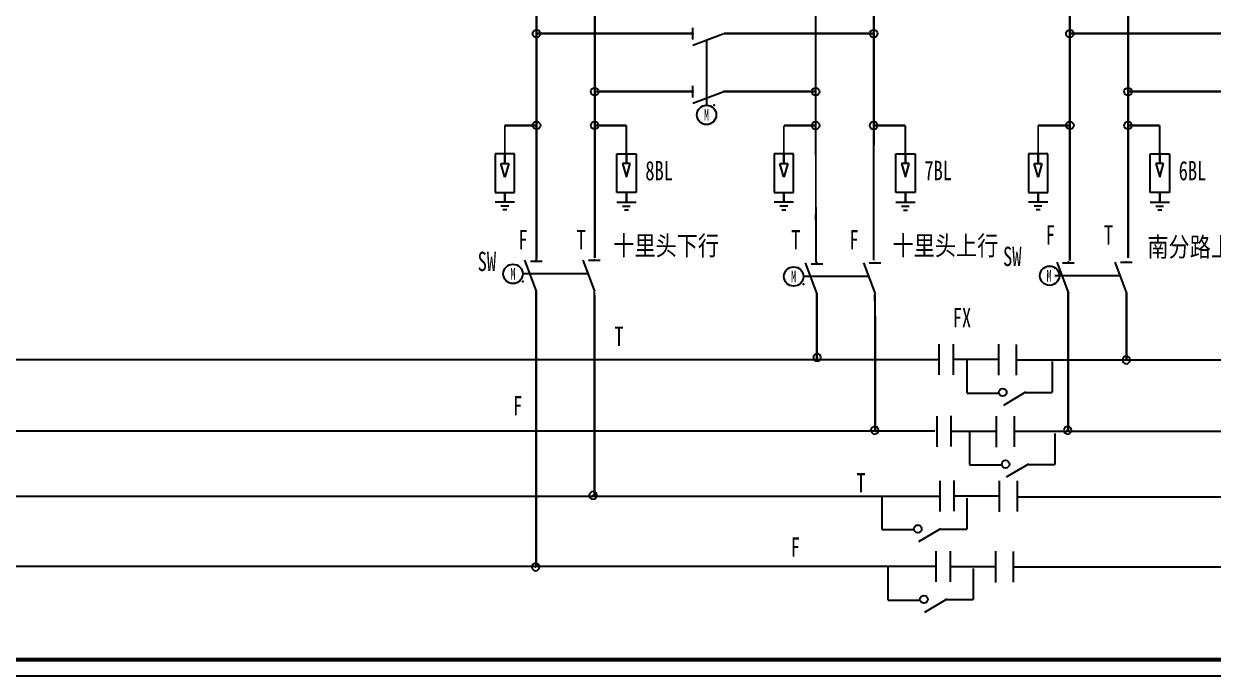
# Model space of a CAD drawing. Header units: millimetres. Extents: x 10667 to 23854, y -3427 to -2899.
# Drawn here: x 19168.7 to 19475.6, y -3426.8 to -3258.3 of the extents above; entities that cross this region are included whole.
import ezdxf
from ezdxf.enums import TextEntityAlignment as Align

# ---------------------------------------------------------------- set-up
doc = ezdxf.new("R2010")
doc.units = ezdxf.units.MM
doc.header["$LTSCALE"] = 10
doc.linetypes.add('DASHED', pattern=[11, 5, 0.5, 5, 0.5])
for name, color, linetype in [('3', 3, 'Continuous'), ('4', 1, 'Continuous'), ('BLOCK', 3, 'Continuous'), ('BOX', 7, 'Continuous'), ('PLINE', 1, 'Continuous'), ('设    备', 3, 'Continuous'), ('设备编号', 2, 'Continuous')]:
    doc.layers.add(name, color=color, linetype=linetype)
doc.styles.add('HZ', font='SimSun.ttf', dxfattribs={"width": 0.7})
doc.styles.add('ROMNAS', font='NSimSun.ttf', dxfattribs={"width": 0.7})

# ---------------------------------------------------------------- blocks, each defined once
blk = doc.blocks.new('$BLQ')
at = {"color": 3}
for p, q in [((-2.5, -10.01), (-2.5, -0.01)), ((-2.5, -0.01), (2.5, -0.01)), ((2.5, -0.01), (2.5, -10.01)), ((2.5, -10.01), (-2.5, -10.01)), ((-2.5, -12.51), (2.5, -12.51)), ((-1, -13.51), (1, -13.51)), ((-0.5, -14.51), (0.5, -14.51))]:
    blk.add_line(p, q, dxfattribs=at)
at = {"layer": 'BLOCK', "color": 3}
for p, q in [((1, -2.51), (-1, -2.51)), ((-1, -2.51), (0, -6.01)), ((0, -6.01), (1, -2.51))]:
    blk.add_line(p, q, dxfattribs=at)
at = {"layer": 'PLINE', "color": 3, "const_width": 0.6}
for points in [[(0, -2.51), (0, -0.01)], [(0, -10.01), (0, -12.51)]]:
    blk.add_lwpolyline(points, dxfattribs=at)
blk = doc.blocks.new('$$POINT', base_point=(176.43, 371.44))
blk.add_point((176.43, 371.44))
blk = doc.blocks.new('$$DD', base_point=(181.79, 368.35))
at = {"layer": 'BLOCK', "color": 2}
blk.add_circle((181.79, 368.35), 0.971, dxfattribs=at)
at = {"xscale": 1.428571, "yscale": 1.428571, "zscale": 1.428571}
for rotation in [270, 180, 90]:
    blk.add_blockref('$$POINT', (181.79, 368.35), dxfattribs=dict(at, rotation=rotation))
blk.add_blockref('$$POINT', (181.79, 368.35), dxfattribs=at)

msp = doc.modelspace()

# ---------------------------------------------------------------- linework, layer by layer
at = {"color": 1, "const_width": 0.5}
for points in [[(19373.05, -3253.18), (19373.13, -3319.99)], [(19292.85, -3284.6), (19292.85, -3288.02)], [(19324.23, -3284.6), (19324.23, -3288.02)], [(19364.85, -3284.62), (19364.85, -3291.94)], [(19396.23, -3284.62), (19396.23, -3291.95)], [(19430.47, -3284.6), (19430.47, -3288.02)], [(19461.85, -3284.6), (19461.85, -3288.02)], [(19292.85, -3288.02), (19292.85, -3291.92)], [(19324.23, -3288.02), (19324.23, -3291.92)], [(19388.04, -3289.62), (19388.06, -3319.41)], [(19430.47, -3288.02), (19430.47, -3291.92)], [(19461.85, -3288.02), (19461.85, -3291.92)], [(19373.06, -3307.48), (19373.04, -3309.13)], [(19388.06, -3307.48), (19388.04, -3309.13)]]:
    msp.add_lwpolyline(points, dxfattribs=at)
at = {"layer": '4', "color": 3}
for p, q in [((19404.86, -3341.09), (19404.86, -3349.01)), ((19408.52, -3341.06), (19408.52, -3348.98)), ((19420.24, -3341.11), (19420.24, -3349.12)), ((19424.84, -3341.14), (19424.84, -3349.05)), ((19408.52, -3345), (19420, -3345)), ((19412.05, -3345.21), (19412.05, -3353.62)), ((19434.05, -3345.57), (19434.05, -3353.56)), ((19412.05, -3353.7), (19420.34, -3353.7)), ((19427.23, -3353.5), (19421.53, -3356.91)), ((19427.2, -3353.57), (19434.04, -3353.57)), ((19404.31, -3359.65), (19404.31, -3367.57)), ((19407.97, -3359.62), (19407.97, -3367.54)), ((19419.68, -3359.67), (19419.68, -3367.68)), ((19424.29, -3359.7), (19424.29, -3367.61)), ((19407.97, -3363.56), (19419.44, -3363.56)), ((19412.77, -3363.77), (19412.77, -3372.18)), ((19434.77, -3364.13), (19434.77, -3372.12)), ((19412.77, -3372.26), (19421.06, -3372.26)), ((19427.95, -3372.06), (19422.26, -3375.47)), ((19427.93, -3372.13), (19434.76, -3372.13)), ((19405.06, -3376.35), (19405.06, -3384.27)), ((19408.72, -3376.32), (19408.72, -3384.24)), ((19420.44, -3376.37), (19420.44, -3384.39)), ((19425.04, -3376.4), (19425.04, -3384.32)), ((19390.11, -3380.48), (19390.11, -3388.88)), ((19408.72, -3380.26), (19420.2, -3380.26)), ((19412.11, -3380.83), (19412.11, -3388.83)), ((19390.11, -3388.97), (19398.4, -3388.97)), ((19405.29, -3388.76), (19399.6, -3392.17)), ((19405.26, -3388.84), (19412.1, -3388.84)), ((19404.07, -3394.55), (19404.07, -3402.47)), ((19407.73, -3394.52), (19407.73, -3402.44)), ((19419.45, -3394.57), (19419.45, -3402.59)), ((19424.05, -3394.6), (19424.05, -3402.52)), ((19391.69, -3398.68), (19391.69, -3407.08)), ((19407.73, -3398.47), (19419.21, -3398.47)), ((19413.69, -3399.04), (19413.69, -3407.03)), ((19391.69, -3407.17), (19399.98, -3407.17)), ((19406.87, -3406.96), (19401.18, -3410.38)), ((19406.84, -3407.04), (19413.68, -3407.04))]:
    msp.add_line(p, q, dxfattribs=at)
at = {"layer": '4', "color": 1}
for p, q in [((19424.87, -3345.1), (19740.95, -3345.1)), ((19424.46, -3363.59), (19739.55, -3363.59)), ((19425.01, -3380.55), (19713.74, -3380.55)), ((19424, -3398.57), (19736.76, -3398.57))]:
    msp.add_line(p, q, dxfattribs=at)
at = {"layer": '4', "color": 2}
msp.add_lwpolyline([(10666.54, -2898.77), (23853.86, -2898.77), (23853.86, -3426.84), (10666.54, -3426.84)], close=True, dxfattribs=at)
at = {"layer": 'BLOCK'}
for centre in [(19301.04, -3260.88), (19388.04, -3260.88), (19438.66, -3260.88), (19316.04, -3275.88), (19373.04, -3275.88), (19453.66, -3275.88), (19301.04, -3284.6), (19316.04, -3284.6), (19373.04, -3284.62), (19388.04, -3284.62), (19438.66, -3284.6), (19453.66, -3284.6)]:
    msp.add_circle(centre, 1, dxfattribs=at)
at = {"layer": 'BLOCK', "color": 3}
for centre in [(19421.34, -3353.52), (19422.07, -3372.08), (19399.41, -3388.79), (19400.98, -3406.99)]:
    msp.add_circle(centre, 1, dxfattribs=at)
at = {"layer": 'BOX', "const_width": 1.05}
msp.add_lwpolyline([(10677.66, -2905.48), (23845.41, -2905.48), (23845.41, -3422.56), (10677.66, -3422.56)], close=True, dxfattribs=at)
at = {"layer": 'PLINE', "color": 5}
for p, q in [((18794.32, -3345.08), (19263.13, -3345.08)), ((19141.29, -3345.08), (19404.89, -3345.08)), ((18793.21, -3363.46), (19263.13, -3363.46)), ((19142.12, -3363.46), (19403.79, -3363.46)), ((18795.53, -3380.32), (19264.54, -3380.32)), ((19145.16, -3380.32), (19405.23, -3380.32)), ((19140.51, -3398.42), (19404.07, -3398.42))]:
    msp.add_line(p, q, dxfattribs=at)
at = {"layer": 'PLINE', "const_width": 0.6}
for points in [[(19301.04, -3253.17), (19301.06, -3319.14)], [(19316.04, -3253.17), (19316.06, -3318.83)], [(19388.05, -3253.18), (19388.04, -3289.62)], [(19438.66, -3253.17), (19438.66, -3272.5)], [(19453.66, -3253.17), (19453.66, -3272.5)], [(19301.04, -3260.88), (19341.4, -3260.88)], [(19349.4, -3260.88), (19388.04, -3260.88)], [(19438.66, -3260.88), (19487.71, -3260.88)], [(19438.66, -3272.5), (19438.68, -3319.5)], [(19453.66, -3272.5), (19453.68, -3318.85)], [(19341.4, -3275.88), (19316.04, -3275.88)], [(19349.4, -3275.88), (19373.04, -3275.88)], [(19487.71, -3275.88), (19453.66, -3275.88)], [(19301.04, -3284.6), (19292.85, -3284.6)], [(19316.04, -3284.6), (19324.23, -3284.6)], [(19373.04, -3284.62), (19364.85, -3284.62)], [(19388.04, -3284.62), (19396.23, -3284.62)], [(19438.66, -3284.6), (19430.47, -3284.6)], [(19453.66, -3284.6), (19461.85, -3284.6)], [(19300.94, -3327.3), (19300.95, -3398.25)], [(19315.95, -3327.41), (19315.97, -3380.19)], [(19373.36, -3327.98), (19373.37, -3345)], [(19388.37, -3328.1), (19388.39, -3363.35)], [(19438.24, -3327.79), (19438.25, -3363.5)], [(19453.25, -3327.9), (19453.27, -3344.93)]]:
    msp.add_lwpolyline(points, dxfattribs=at)
at = {"layer": '设    备'}
for p, q in [((19341.4, -3262.38), (19341.4, -3259.38)), ((19341.4, -3263.88), (19349.4, -3260.88)), ((19341.4, -3277.38), (19341.4, -3274.38)), ((19341.4, -3278.88), (19349.4, -3275.88)), ((19297.96, -3319.43), (19300.96, -3327.43)), ((19299.46, -3319.63), (19302.46, -3319.63)), ((19312.96, -3319.43), (19315.96, -3327.43)), ((19314.46, -3319.43), (19317.46, -3319.43)), ((19370.38, -3320.11), (19373.38, -3328.11)), ((19371.88, -3320.32), (19374.88, -3320.32)), ((19385.38, -3320.11), (19388.38, -3328.11)), ((19386.88, -3320.11), (19389.88, -3320.11)), ((19435.26, -3319.91), (19438.26, -3327.91)), ((19436.76, -3320.12), (19439.76, -3320.12)), ((19450.26, -3319.91), (19453.26, -3327.91)), ((19451.76, -3319.91), (19454.76, -3319.91))]:
    msp.add_line(p, q, dxfattribs=at)
at = {"layer": '设    备', "color": 3}
for p, q in [((19344.9, -3262.57), (19344.9, -3279.38)), ((19314.27, -3322.93), (19297.46, -3322.93)), ((19386.69, -3323.61), (19369.88, -3323.61)), ((19451.57, -3323.41), (19434.76, -3323.41))]:
    msp.add_line(p, q, dxfattribs=at)
at = {"layer": '设    备'}
for centre in [(19344.9, -3281.88), (19294.96, -3322.93), (19367.38, -3323.61), (19433.43, -3323.41)]:
    msp.add_circle(centre, 2.5, dxfattribs=at)
for p in [(19341.4, -3260.88), (19341.4, -3275.88), (19349.4, -3275.88), (19300.96, -3319.43), (19315.96, -3319.43), (19373.38, -3320.11), (19388.38, -3320.11), (19438.26, -3319.91), (19453.26, -3319.91)]:
    msp.add_point(p, dxfattribs=at)
at = {"layer": '设    备', "color": 4}
for p in [(19346.89, -3279.38), (19297.46, -3324.92), (19369.88, -3325.6), (19434.76, -3325.41)]:
    msp.add_point(p, dxfattribs=at)

# ---------------------------------------------------------------- block references
at = {"layer": 'BLOCK', "xscale": -1}
for p in [(19292.85, -3291.92), (19364.85, -3291.94), (19430.46, -3291.92)]:
    msp.add_blockref('$BLQ', p, dxfattribs=at)
at = {"layer": 'BLOCK'}
for p in [(19324.23, -3291.92), (19396.23, -3291.94), (19461.85, -3291.92)]:
    msp.add_blockref('$BLQ', p, dxfattribs=at)
at = {"layer": 'BLOCK', "color": 3, "xscale": -1, "rotation": 359.9999985530559}
for p in [(19373.44, -3344.5), (19388.29, -3363.32)]:
    msp.add_blockref('$$DD', p, dxfattribs=at)
at = {"layer": 'BLOCK', "color": 1, "xscale": -1, "rotation": 359.9999985530559}
for p in [(19453.22, -3345.17), (19438.08, -3363.32)]:
    msp.add_blockref('$$DD', p, dxfattribs=at)
at = {"layer": 'BLOCK', "color": 5, "xscale": -1, "rotation": 359.9999985530559}
for p in [(19315.61, -3380.13), (19300.81, -3398.62)]:
    msp.add_blockref('$$DD', p, dxfattribs=at)

# ---------------------------------------------------------------- texts
at = {"layer": '3', "linetype": 'DASHED', "style": 'ROMNAS', "width": 0.8}
for s, p in [('十里头下行', (19320.85, -3318.14)), ('十里头上行', (19392.9, -3318.14)), ('南分路上行', (19458.66, -3318.48))]:
    msp.add_text(s, height=5, dxfattribs=at).set_placement(p)
at = {"layer": '设    备', "style": 'HZ', "width": 0.62}
for p in [(19344.9, -3281.88), (19294.96, -3322.93), (19367.38, -3323.61), (19433.29, -3323.41)]:
    msp.add_text('M', height=3, dxfattribs=at).set_placement(p, align=Align.MIDDLE)
at = {"layer": '设备编号', "color": 6, "style": 'HZ', "width": 0.7}
for s, p in [('8BL', (19329.11, -3298.78)), ('7BL', (19401.11, -3298.74)), ('6BL', (19466.73, -3298.78)), ('F', (19296.34, -3316.58)), ('T', (19311.34, -3316.58)), ('T', (19366.75, -3316.62)), ('F', (19381.75, -3316.62)), ('F', (19432.42, -3315.36)), ('T', (19447.42, -3315.36)), ('SW', (19285.84, -3322.21)), ('SW', (19421.41, -3320.92)), ('FX', (19408.42, -3336.76)), ('T', (19321.12, -3341.56)), ('F', (19295.01, -3359.49)), ('T', (19383.57, -3379.38)), ('F', (19366.61, -3396))]:
    msp.add_text(s, height=5, dxfattribs=at).set_placement(p)

doc.saveas('drawing.dxf')
